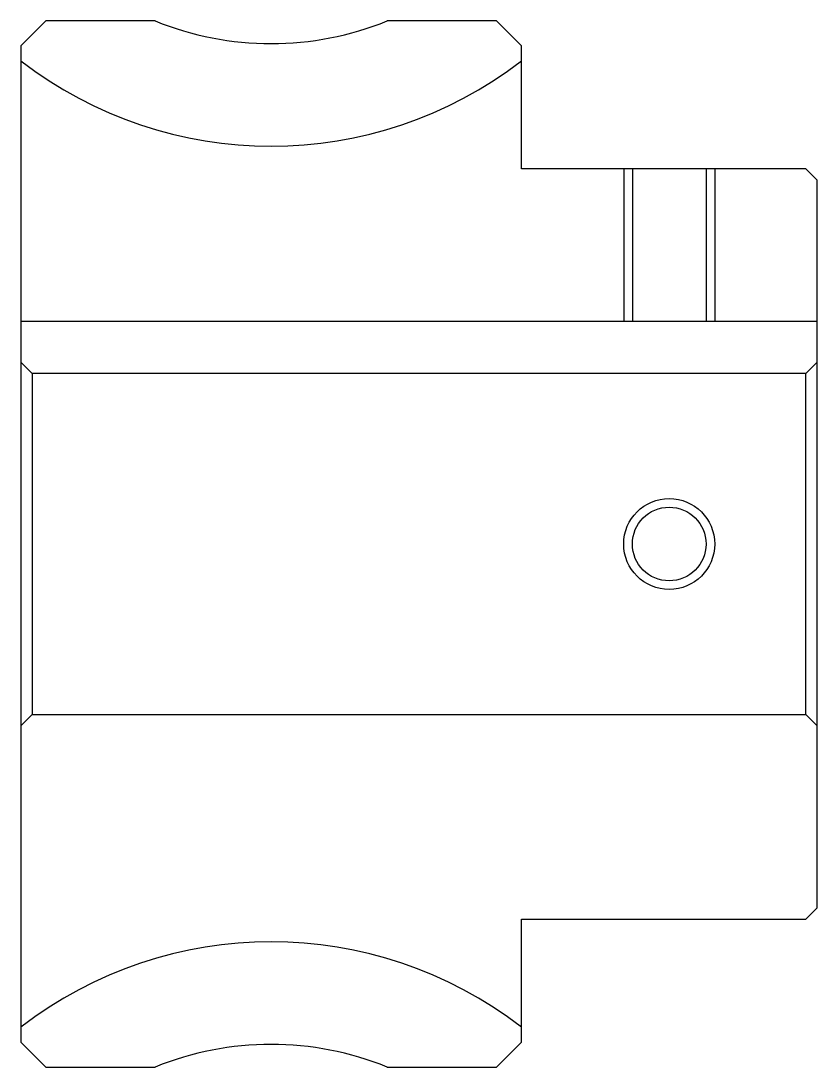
# Model space of a CAD drawing. Header units: metres. Extents: x 78 to 223, y 67 to 113.
# Drawn here: x 77.87 to 112.87, y 67.48 to 113.48 of the extents above.
import ezdxf

# ---------------------------------------------------------------- set-up
doc = ezdxf.new("R2010")
doc.units = ezdxf.units.M

msp = doc.modelspace()

# ---------------------------------------------------------------- linework, layer by layer
at = {"color": 4}
for p, q in [((77.870964, 100.283875), (112.870964, 100.283875)), ((112.870964, 98.483871), (112.370964, 97.983871)), ((77.870964, 82.483871), (78.370964, 82.983871)), ((112.870964, 82.483871), (112.370964, 82.983871))]:
    msp.add_line(p, q, dxfattribs=at)
for points in [[(83.771942, 113.483871), (78.967735, 113.483871), (77.870964, 112.3871), (77.870964, 82.483871)], [(99.870964, 106.983871), (99.870964, 112.3871), (98.774185, 113.483871), (93.969986, 113.483871)], [(99.870964, 73.983871), (112.370964, 73.983871), (112.870964, 74.483871), (112.870964, 106.483871), (112.370964, 106.983871), (99.870964, 106.983871)], [(104.370964, 106.983871), (104.370964, 100.283875)], [(104.750961, 106.983871), (104.750961, 100.283875)], [(107.990967, 106.983871), (107.990967, 100.283875)], [(108.370964, 106.983871), (108.370964, 100.283875)], [(77.870964, 98.483871), (78.370964, 97.983871), (78.370964, 82.983871), (112.370964, 82.983871), (112.370964, 97.983871), (78.370964, 97.983871)], [(77.870964, 82.483871), (77.870964, 68.580643), (78.967735, 67.483871), (83.771942, 67.483871)], [(93.969986, 67.483871), (98.774185, 67.483871), (99.870964, 68.580643), (99.870964, 73.983871)]]:
    msp.add_lwpolyline(points, dxfattribs=at)
at = {"color": 7}
msp.add_circle((106.370964, 90.483871), 2, dxfattribs=at)
at = {"color": 4}
msp.add_circle((106.370964, 90.483871), 1.62, dxfattribs=at)
for centre, radius, start, end in [((88.870964, 125.983871), 13.5, 247.8083942, 292.1916078), ((88.870964, 125.983871), 18, 232.3301134, 307.6698866), ((88.870964, 54.983871), 18, 52.3301134, 127.6698866), ((88.870964, 54.983871), 13.5, 67.8083922, 112.1916058)]:
    msp.add_arc(centre, radius, start, end, dxfattribs=at)

doc.saveas('drawing.dxf')
